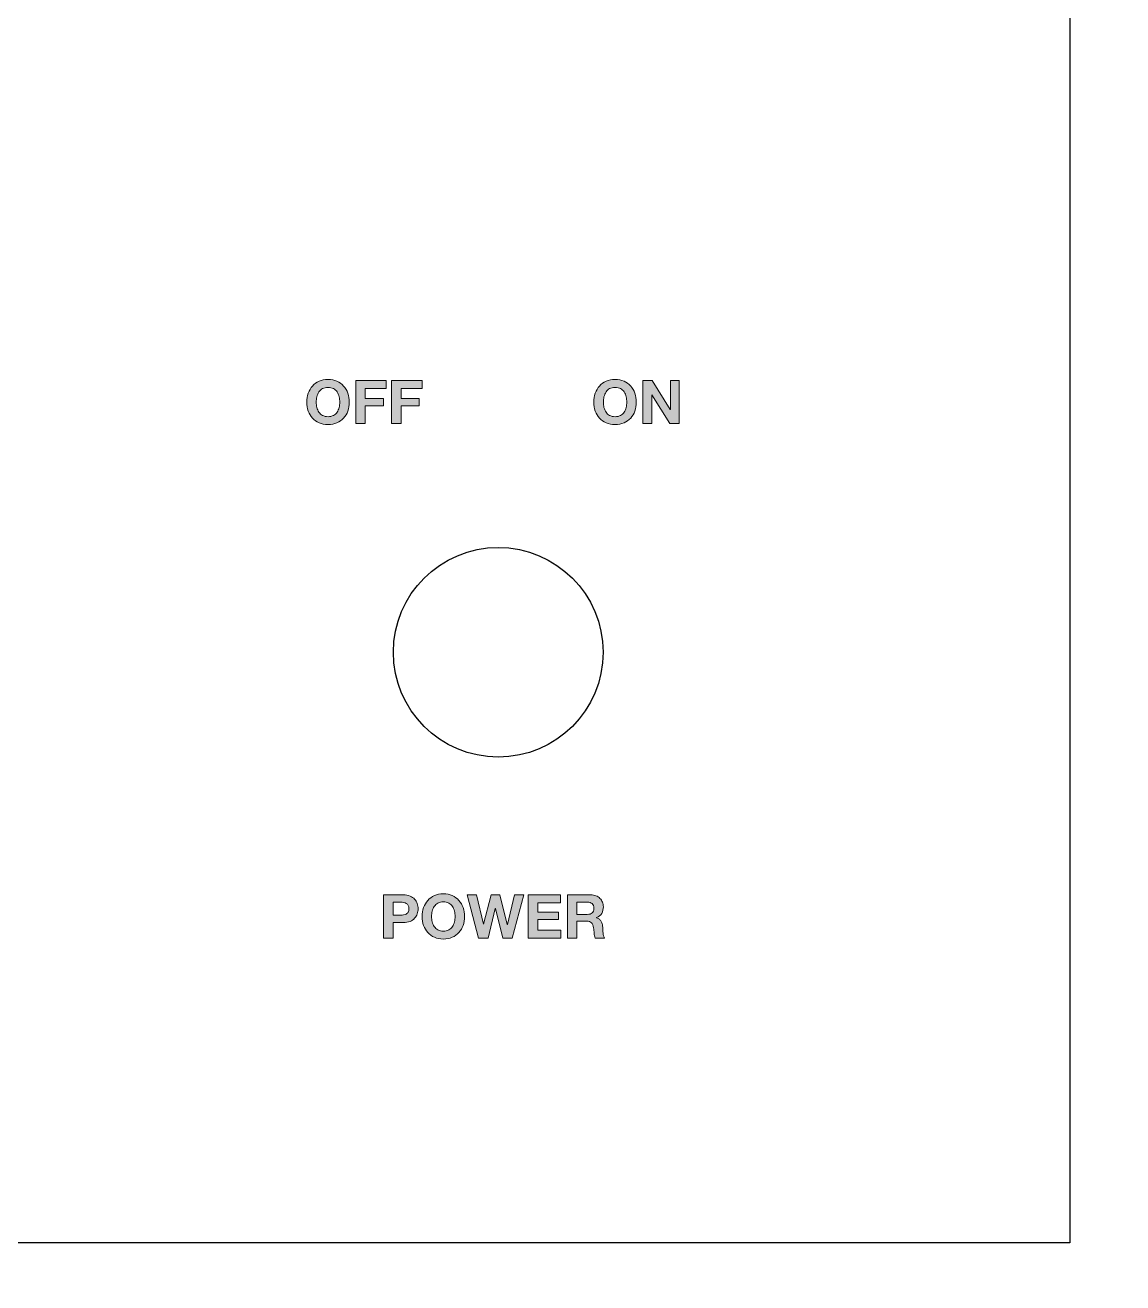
# Model space of a CAD drawing. Header units: millimetres. Extents: x -215875 to 13478, y -2277 to 9476.
# Drawn here: x 10257.7 to 10372.9, y 4234.4 to 4366.5 of the extents above; entities that cross this region are included whole.
import ezdxf

# ---------------------------------------------------------------- set-up
doc = ezdxf.new("R2010")
doc.units = ezdxf.units.MM
doc.header["$MEASUREMENT"] = 0
doc.linetypes.add('HIDDEN', pattern=[9.525, 6.35, -3.175])
doc.layers.get('0').update_dxf_attribs({"lineweight": 25})
doc.layers.add('DIM', color=3, linetype='Continuous', lineweight=9)
doc.layers.add('H', color=2, linetype='HIDDEN', lineweight=15)
doc.layers.add('圖層 1', color=7, linetype='Continuous')

msp = doc.modelspace()

# ---------------------------------------------------------------- hatches: boundary and pattern name
h = msp.add_hatch(color=256)
h.paths.add_polyline_path([(10292.426, 4324.636), (10292.426, 4329.17), (10295.613, 4329.17), (10295.613, 4328.332), (10293.423, 4328.332), (10293.423, 4327.284), (10295.321, 4327.284), (10295.321, 4326.509), (10293.423, 4326.509), (10293.423, 4324.636)])
h.paths.add_polyline_path([(10296.191, 4329.17), (10296.191, 4324.636), (10297.188, 4324.636), (10297.188, 4326.509), (10299.087, 4326.509), (10299.087, 4327.284), (10297.188, 4327.284), (10297.188, 4328.332), (10299.379, 4328.332), (10299.379, 4329.17)])
h.paths.add_polyline_path([(10322.55, 4324.636), (10322.55, 4329.17), (10323.54, 4329.17), (10325.432, 4326.128), (10325.445, 4326.128), (10325.445, 4329.17), (10326.378, 4329.17), (10326.378, 4324.636), (10325.381, 4324.636), (10323.496, 4327.671), (10323.483, 4327.671), (10323.483, 4324.636)])
edge = h.paths.add_edge_path()
edge.add_spline(control_points=[(10317.565, 4327.827), (10317.667, 4328.117), (10317.813, 4328.37), (10318.003, 4328.586), (10318.194, 4328.802), (10318.427, 4328.971), (10318.705, 4329.094), (10318.982, 4329.216), (10319.294, 4329.278), (10319.641, 4329.278), (10319.993, 4329.278), (10320.306, 4329.216), (10320.581, 4329.094), (10320.856, 4328.971), (10321.089, 4328.802), (10321.28, 4328.586), (10321.47, 4328.37), (10321.616, 4328.117), (10321.718, 4327.827), (10321.819, 4327.537), (10321.87, 4327.222), (10321.87, 4326.884), (10321.87, 4326.554), (10321.819, 4326.246), (10321.718, 4325.96), (10321.616, 4325.674), (10321.47, 4325.425), (10321.28, 4325.214), (10321.089, 4325.002), (10320.856, 4324.836), (10320.581, 4324.715), (10320.306, 4324.594), (10319.993, 4324.535), (10319.641, 4324.535), (10319.294, 4324.535), (10318.982, 4324.594), (10318.705, 4324.715), (10318.427, 4324.836), (10318.194, 4325.002), (10318.003, 4325.214), (10317.813, 4325.425), (10317.667, 4325.674), (10317.565, 4325.96), (10317.463, 4326.246), (10317.412, 4326.554), (10317.412, 4326.884), (10317.412, 4327.222), (10317.463, 4327.537), (10317.565, 4327.827)], knot_values=[0, 0, 0, 0, 1, 1, 1, 2, 2, 2, 3, 3, 3, 4, 4, 4, 5, 5, 5, 6, 6, 6, 7, 7, 7, 8, 8, 8, 9, 9, 9, 10, 10, 10, 11, 11, 11, 12, 12, 12, 13, 13, 13, 14, 14, 14, 15, 15, 15, 16, 16, 16, 16], degree=3, periodic=1)
edge = h.paths.add_edge_path(flags=16)
edge.add_spline(control_points=[(10287.441, 4327.827), (10287.543, 4328.117), (10287.689, 4328.37), (10287.879, 4328.586), (10288.07, 4328.802), (10288.303, 4328.971), (10288.581, 4329.094), (10288.858, 4329.216), (10289.17, 4329.278), (10289.517, 4329.278), (10289.869, 4329.278), (10290.182, 4329.216), (10290.457, 4329.094), (10290.732, 4328.971), (10290.965, 4328.802), (10291.156, 4328.586), (10291.346, 4328.37), (10291.492, 4328.117), (10291.594, 4327.827), (10291.695, 4327.537), (10291.746, 4327.222), (10291.746, 4326.884), (10291.746, 4326.554), (10291.695, 4326.246), (10291.594, 4325.96), (10291.492, 4325.674), (10291.346, 4325.425), (10291.156, 4325.214), (10290.965, 4325.002), (10290.732, 4324.836), (10290.457, 4324.715), (10290.182, 4324.594), (10289.869, 4324.535), (10289.517, 4324.535), (10289.17, 4324.535), (10288.858, 4324.594), (10288.581, 4324.715), (10288.303, 4324.836), (10288.07, 4325.002), (10287.879, 4325.214), (10287.689, 4325.425), (10287.543, 4325.674), (10287.441, 4325.96), (10287.339, 4326.246), (10287.288, 4326.554), (10287.288, 4326.884), (10287.288, 4327.222), (10287.339, 4327.537), (10287.441, 4327.827)], knot_values=[0, 0, 0, 0, 1, 1, 1, 2, 2, 2, 3, 3, 3, 4, 4, 4, 5, 5, 5, 6, 6, 6, 7, 7, 7, 8, 8, 8, 9, 9, 9, 10, 10, 10, 11, 11, 11, 12, 12, 12, 13, 13, 13, 14, 14, 14, 15, 15, 15, 16, 16, 16, 16], degree=3, periodic=1)
edge = h.paths.add_edge_path(flags=16)
edge.add_spline(control_points=[(10288.352, 4326.328), (10288.397, 4326.148), (10288.467, 4325.986), (10288.565, 4325.842), (10288.662, 4325.698), (10288.789, 4325.583), (10288.946, 4325.496), (10289.103, 4325.41), (10289.293, 4325.366), (10289.517, 4325.366), (10289.742, 4325.366), (10289.932, 4325.41), (10290.089, 4325.496), (10290.245, 4325.583), (10290.372, 4325.698), (10290.47, 4325.842), (10290.567, 4325.986), (10290.638, 4326.148), (10290.682, 4326.328), (10290.727, 4326.508), (10290.749, 4326.693), (10290.749, 4326.884), (10290.749, 4327.083), (10290.727, 4327.275), (10290.682, 4327.461), (10290.638, 4327.648), (10290.567, 4327.814), (10290.47, 4327.96), (10290.372, 4328.106), (10290.245, 4328.223), (10290.089, 4328.31), (10289.932, 4328.396), (10289.742, 4328.44), (10289.517, 4328.44), (10289.293, 4328.44), (10289.103, 4328.396), (10288.946, 4328.31), (10288.789, 4328.223), (10288.662, 4328.106), (10288.565, 4327.96), (10288.467, 4327.814), (10288.397, 4327.648), (10288.352, 4327.461), (10288.308, 4327.275), (10288.285, 4327.083), (10288.285, 4326.884), (10288.285, 4326.693), (10288.308, 4326.508), (10288.352, 4326.328)], knot_values=[0, 0, 0, 0, 1, 1, 1, 2, 2, 2, 3, 3, 3, 4, 4, 4, 5, 5, 5, 6, 6, 6, 7, 7, 7, 8, 8, 8, 9, 9, 9, 10, 10, 10, 11, 11, 11, 12, 12, 12, 13, 13, 13, 14, 14, 14, 15, 15, 15, 16, 16, 16, 16], degree=3, periodic=1)
edge = h.paths.add_edge_path()
edge.add_spline(control_points=[(10318.476, 4326.328), (10318.521, 4326.148), (10318.591, 4325.986), (10318.689, 4325.842), (10318.786, 4325.698), (10318.913, 4325.583), (10319.07, 4325.496), (10319.226, 4325.41), (10319.417, 4325.366), (10319.641, 4325.366), (10319.866, 4325.366), (10320.056, 4325.41), (10320.213, 4325.496), (10320.369, 4325.583), (10320.496, 4325.698), (10320.594, 4325.842), (10320.691, 4325.986), (10320.762, 4326.148), (10320.806, 4326.328), (10320.851, 4326.508), (10320.873, 4326.693), (10320.873, 4326.884), (10320.873, 4327.083), (10320.851, 4327.275), (10320.806, 4327.461), (10320.762, 4327.648), (10320.691, 4327.814), (10320.594, 4327.96), (10320.496, 4328.106), (10320.369, 4328.223), (10320.213, 4328.31), (10320.056, 4328.396), (10319.866, 4328.44), (10319.641, 4328.44), (10319.417, 4328.44), (10319.226, 4328.396), (10319.07, 4328.31), (10318.913, 4328.223), (10318.786, 4328.106), (10318.689, 4327.96), (10318.591, 4327.814), (10318.521, 4327.648), (10318.476, 4327.461), (10318.432, 4327.275), (10318.409, 4327.083), (10318.409, 4326.884), (10318.409, 4326.693), (10318.432, 4326.508), (10318.476, 4326.328)], knot_values=[0, 0, 0, 0, 1, 1, 1, 2, 2, 2, 3, 3, 3, 4, 4, 4, 5, 5, 5, 6, 6, 6, 7, 7, 7, 8, 8, 8, 9, 9, 9, 10, 10, 10, 11, 11, 11, 12, 12, 12, 13, 13, 13, 14, 14, 14, 15, 15, 15, 16, 16, 16, 16], degree=3, periodic=1)
h = msp.add_hatch(color=256)
edge = h.paths.add_edge_path()
edge.add_spline(control_points=[(10297.397, 4275.174), (10297.68, 4275.174), (10297.921, 4275.133), (10298.121, 4275.05), (10298.32, 4274.968), (10298.482, 4274.859), (10298.606, 4274.724), (10298.731, 4274.588), (10298.822, 4274.433), (10298.88, 4274.26), (10298.937, 4274.086), (10298.965, 4273.906), (10298.965, 4273.72), (10298.965, 4273.538), (10298.937, 4273.359), (10298.88, 4273.184), (10298.822, 4273.008), (10298.731, 4272.852), (10298.606, 4272.717), (10298.482, 4272.581), (10298.32, 4272.473), (10298.121, 4272.39), (10297.921, 4272.307), (10297.68, 4272.266), (10297.397, 4272.266), (10297.397, 4272.266), (10296.349, 4272.266), (10296.349, 4272.266), (10296.349, 4272.266), (10296.349, 4270.64), (10296.349, 4270.64), (10296.349, 4270.64), (10295.352, 4270.64), (10295.352, 4270.64), (10295.352, 4270.64), (10295.352, 4275.174), (10295.352, 4275.174), (10295.352, 4275.174), (10297.397, 4275.174), (10297.397, 4275.174)], knot_values=[0, 0, 0, 0, 1, 1, 1, 2, 2, 2, 3, 3, 3, 4, 4, 4, 5, 5, 5, 6, 6, 6, 7, 7, 7, 8, 8, 8, 9, 9, 9, 10, 10, 10, 11, 11, 11, 12, 12, 12, 13, 13, 13, 13], degree=3, periodic=0)
edge = h.paths.add_edge_path(flags=16)
edge.add_spline(control_points=[(10297.124, 4273.041), (10297.238, 4273.041), (10297.348, 4273.049), (10297.454, 4273.066), (10297.56, 4273.083), (10297.653, 4273.116), (10297.733, 4273.164), (10297.814, 4273.213), (10297.878, 4273.282), (10297.927, 4273.371), (10297.976, 4273.46), (10298, 4273.576), (10298, 4273.72), (10298, 4273.864), (10297.976, 4273.98), (10297.927, 4274.07), (10297.878, 4274.159), (10297.814, 4274.227), (10297.733, 4274.276), (10297.653, 4274.325), (10297.56, 4274.357), (10297.454, 4274.374), (10297.348, 4274.391), (10297.238, 4274.4), (10297.124, 4274.4), (10297.124, 4274.4), (10296.349, 4274.4), (10296.349, 4274.4), (10296.349, 4274.4), (10296.349, 4273.041), (10296.349, 4273.041), (10296.349, 4273.041), (10297.124, 4273.041), (10297.124, 4273.041)], knot_values=[0, 0, 0, 0, 1, 1, 1, 2, 2, 2, 3, 3, 3, 4, 4, 4, 5, 5, 5, 6, 6, 6, 7, 7, 7, 8, 8, 8, 9, 9, 9, 10, 10, 10, 11, 11, 11, 11], degree=3, periodic=0)
edge = h.paths.add_edge_path()
edge.add_spline(control_points=[(10299.543, 4273.831), (10299.645, 4274.121), (10299.791, 4274.374), (10299.981, 4274.59), (10300.172, 4274.806), (10300.405, 4274.975), (10300.683, 4275.098), (10300.96, 4275.221), (10301.272, 4275.282), (10301.619, 4275.282), (10301.971, 4275.282), (10302.284, 4275.221), (10302.559, 4275.098), (10302.834, 4274.975), (10303.067, 4274.806), (10303.258, 4274.59), (10303.448, 4274.374), (10303.594, 4274.121), (10303.696, 4273.831), (10303.797, 4273.541), (10303.848, 4273.227), (10303.848, 4272.888), (10303.848, 4272.558), (10303.797, 4272.25), (10303.696, 4271.964), (10303.594, 4271.679), (10303.448, 4271.43), (10303.258, 4271.218), (10303.067, 4271.006), (10302.834, 4270.84), (10302.559, 4270.72), (10302.284, 4270.599), (10301.971, 4270.539), (10301.619, 4270.539), (10301.272, 4270.539), (10300.96, 4270.599), (10300.683, 4270.72), (10300.405, 4270.84), (10300.172, 4271.006), (10299.981, 4271.218), (10299.791, 4271.43), (10299.645, 4271.679), (10299.543, 4271.964), (10299.441, 4272.25), (10299.39, 4272.558), (10299.39, 4272.888), (10299.39, 4273.227), (10299.441, 4273.541), (10299.543, 4273.831)], knot_values=[0, 0, 0, 0, 1, 1, 1, 2, 2, 2, 3, 3, 3, 4, 4, 4, 5, 5, 5, 6, 6, 6, 7, 7, 7, 8, 8, 8, 9, 9, 9, 10, 10, 10, 11, 11, 11, 12, 12, 12, 13, 13, 13, 14, 14, 14, 15, 15, 15, 16, 16, 16, 16], degree=3, periodic=0)
edge = h.paths.add_edge_path(flags=16)
edge.add_spline(control_points=[(10300.454, 4272.333), (10300.499, 4272.153), (10300.569, 4271.991), (10300.667, 4271.847), (10300.764, 4271.703), (10300.891, 4271.587), (10301.048, 4271.501), (10301.205, 4271.414), (10301.395, 4271.371), (10301.619, 4271.371), (10301.844, 4271.371), (10302.034, 4271.414), (10302.191, 4271.501), (10302.347, 4271.587), (10302.474, 4271.703), (10302.572, 4271.847), (10302.669, 4271.991), (10302.74, 4272.153), (10302.785, 4272.333), (10302.829, 4272.512), (10302.851, 4272.698), (10302.851, 4272.888), (10302.851, 4273.087), (10302.829, 4273.28), (10302.785, 4273.466), (10302.74, 4273.652), (10302.669, 4273.819), (10302.572, 4273.965), (10302.474, 4274.111), (10302.347, 4274.227), (10302.191, 4274.314), (10302.034, 4274.4), (10301.844, 4274.444), (10301.619, 4274.444), (10301.395, 4274.444), (10301.205, 4274.4), (10301.048, 4274.314), (10300.891, 4274.227), (10300.764, 4274.111), (10300.667, 4273.965), (10300.569, 4273.819), (10300.499, 4273.652), (10300.454, 4273.466), (10300.41, 4273.28), (10300.387, 4273.087), (10300.387, 4272.888), (10300.387, 4272.698), (10300.41, 4272.512), (10300.454, 4272.333)], knot_values=[0, 0, 0, 0, 1, 1, 1, 2, 2, 2, 3, 3, 3, 4, 4, 4, 5, 5, 5, 6, 6, 6, 7, 7, 7, 8, 8, 8, 9, 9, 9, 10, 10, 10, 11, 11, 11, 12, 12, 12, 13, 13, 13, 14, 14, 14, 15, 15, 15, 16, 16, 16, 16], degree=3, periodic=0)
h.paths.add_polyline_path([(10307.855, 4270.64), (10307.087, 4273.727), (10307.074, 4273.727), (10306.319, 4270.64), (10305.309, 4270.64), (10304.108, 4275.174), (10305.105, 4275.174), (10305.823, 4272.088), (10305.836, 4272.088), (10306.623, 4275.174), (10307.557, 4275.174), (10308.331, 4272.05), (10308.344, 4272.05), (10309.087, 4275.174), (10310.065, 4275.174), (10308.846, 4270.64)])
h.paths.add_polyline_path([(10313.913, 4275.174), (10313.913, 4274.336), (10311.519, 4274.336), (10311.519, 4273.365), (10313.716, 4273.365), (10313.716, 4272.59), (10311.519, 4272.59), (10311.519, 4271.479), (10313.964, 4271.479), (10313.964, 4270.64), (10310.522, 4270.64), (10310.522, 4275.174)])
edge = h.paths.add_edge_path()
edge.add_spline(control_points=[(10317.082, 4275.174), (10317.285, 4275.174), (10317.468, 4275.141), (10317.631, 4275.076), (10317.794, 4275.01), (10317.934, 4274.92), (10318.05, 4274.806), (10318.167, 4274.692), (10318.255, 4274.56), (10318.317, 4274.409), (10318.378, 4274.259), (10318.409, 4274.097), (10318.409, 4273.924), (10318.409, 4273.657), (10318.353, 4273.426), (10318.241, 4273.231), (10318.128, 4273.036), (10317.945, 4272.888), (10317.691, 4272.787), (10317.691, 4272.787), (10317.691, 4272.774), (10317.691, 4272.774), (10317.814, 4272.74), (10317.916, 4272.688), (10317.996, 4272.619), (10318.077, 4272.549), (10318.142, 4272.466), (10318.193, 4272.371), (10318.244, 4272.275), (10318.281, 4272.171), (10318.304, 4272.056), (10318.327, 4271.942), (10318.343, 4271.828), (10318.352, 4271.714), (10318.356, 4271.642), (10318.36, 4271.557), (10318.364, 4271.46), (10318.368, 4271.362), (10318.376, 4271.263), (10318.387, 4271.161), (10318.397, 4271.059), (10318.414, 4270.963), (10318.437, 4270.872), (10318.461, 4270.781), (10318.496, 4270.704), (10318.542, 4270.64), (10318.542, 4270.64), (10317.545, 4270.64), (10317.545, 4270.64), (10317.49, 4270.784), (10317.457, 4270.956), (10317.444, 4271.155), (10317.431, 4271.354), (10317.412, 4271.544), (10317.387, 4271.726), (10317.352, 4271.963), (10317.281, 4272.137), (10317.171, 4272.247), (10317.06, 4272.357), (10316.88, 4272.412), (10316.631, 4272.412), (10316.631, 4272.412), (10315.634, 4272.412), (10315.634, 4272.412), (10315.634, 4272.412), (10315.634, 4270.64), (10315.634, 4270.64), (10315.634, 4270.64), (10314.637, 4270.64), (10314.637, 4270.64), (10314.637, 4270.64), (10314.637, 4275.174), (10314.637, 4275.174), (10314.637, 4275.174), (10317.082, 4275.174), (10317.082, 4275.174)], knot_values=[0, 0, 0, 0, 1, 1, 1, 2, 2, 2, 3, 3, 3, 4, 4, 4, 5, 5, 5, 6, 6, 6, 7, 7, 7, 8, 8, 8, 9, 9, 9, 10, 10, 10, 11, 11, 11, 12, 12, 12, 13, 13, 13, 14, 14, 14, 15, 15, 15, 16, 16, 16, 17, 17, 17, 18, 18, 18, 19, 19, 19, 20, 20, 20, 21, 21, 21, 22, 22, 22, 23, 23, 23, 24, 24, 24, 25, 25, 25, 25], degree=3, periodic=0)
edge = h.paths.add_edge_path(flags=16)
edge.add_spline(control_points=[(10316.726, 4273.123), (10316.955, 4273.123), (10317.126, 4273.174), (10317.24, 4273.276), (10317.355, 4273.377), (10317.412, 4273.543), (10317.412, 4273.771), (10317.412, 4273.991), (10317.355, 4274.151), (10317.24, 4274.25), (10317.126, 4274.35), (10316.955, 4274.4), (10316.726, 4274.4), (10316.726, 4274.4), (10315.634, 4274.4), (10315.634, 4274.4), (10315.634, 4274.4), (10315.634, 4273.123), (10315.634, 4273.123), (10315.634, 4273.123), (10316.726, 4273.123), (10316.726, 4273.123)], knot_values=[0, 0, 0, 0, 1, 1, 1, 2, 2, 2, 3, 3, 3, 4, 4, 4, 5, 5, 5, 6, 6, 6, 7, 7, 7, 7], degree=3, periodic=0)
at = {"layer": 'DIM'}
h = msp.add_hatch(dxfattribs=at)
h.set_pattern_fill('ANSI31', color=256, scale=500, style=0)
h.set_pattern_definition([(45, (-15076.935, 2491.76), (-44.19417, 44.19417), [])])
h.paths.add_polyline_path([(8612.38, 5277.14), (11372.38, 5277.14), (11372.38, 4477.14), (10680.664, 4477.14), (10680.664, 2577.14), (10544.38, 2577.14), (10544.38, 2581.14), (10513.159, 2581.14), (10513.159, 2590.14), (10547.38, 2590.14), (10547.38, 2600.14), (10572.38, 2600.14), (10572.38, 3270.14), (10572.38, 3377.14), (10572.38, 4065.14), (10572.38, 4172.14), (10572.38, 4477.14), (9412.38, 4477.14), (9412.38, 4172.14), (9412.38, 4065.14), (9412.38, 3377.14), (9412.38, 3270.14), (9412.38, 2684.512, 0.3071945), (9386.44, 2577.14), (9304.095, 2577.14), (9304.095, 4477.14), (8612.38, 4477.14)])
at = {"layer": 'H'}
h = msp.add_hatch(dxfattribs=at)
h.set_pattern_fill('ANSI31', color=256, scale=300, angle=90, style=0)
h.set_pattern_definition([(135, (-15076.935, 2491.763), (-26.516504, -26.516504), [])])
h.paths.add_polyline_path([(11372.38, 5277.14), (11422.38, 5277.14), (11422.38, 2527.14), (9528.809, 2527.14, 0.1704957), (9570.649, 2577.14), (10320.38, 2577.14), (10409.38, 2577.14), (10680.664, 2577.14), (11372.38, 2577.14)])
h.paths.add_polyline_path([(8562.38, 5277.14), (8612.38, 5277.14), (8612.38, 4364.075), (8612.38, 2577.14), (9304.095, 2577.14), (9386.44, 2577.14, 0.1704957), (9428.28, 2527.14), (8562.38, 2527.14)])
h.paths.add_polyline_path([(9428.28, 2527.14, -0.1704957), (9386.44, 2577.14), (9440.38, 2577.14), (9529.38, 2577.14), (9570.649, 2577.14, -0.1704957), (9528.809, 2527.14)])

# ---------------------------------------------------------------- linework, layer by layer
for p, q in [((10367.38, 4458.64), (10367.38, 4238.64)), ((10367.38, 4238.64), (9617.38, 4238.64))]:
    msp.add_line(p, q)
msp.add_circle((10307.38, 4300.64), 11)
at = {"layer": '圖層 1', "lineweight": 0}
for points in [[(10295.613, 4329.17), (10295.613, 4328.332), (10293.423, 4328.332), (10293.423, 4327.284), (10295.321, 4327.284), (10295.321, 4326.509), (10293.423, 4326.509), (10293.423, 4324.636), (10292.426, 4324.636), (10292.426, 4329.17), (10295.613, 4329.17)], [(10299.379, 4329.17), (10299.379, 4328.332), (10297.188, 4328.332), (10297.188, 4327.284), (10299.087, 4327.284), (10299.087, 4326.509), (10297.188, 4326.509), (10297.188, 4324.636), (10296.191, 4324.636), (10296.191, 4329.17), (10299.379, 4329.17)], [(10323.54, 4329.17), (10325.432, 4326.128), (10325.445, 4326.128), (10325.445, 4329.17), (10326.378, 4329.17), (10326.378, 4324.636), (10325.381, 4324.636), (10323.496, 4327.671), (10323.483, 4327.671), (10323.483, 4324.636), (10322.55, 4324.636), (10322.55, 4329.17), (10323.54, 4329.17)], [(10307.855, 4270.64), (10307.087, 4273.727), (10307.074, 4273.727), (10306.319, 4270.64), (10305.309, 4270.64), (10304.108, 4275.174), (10305.105, 4275.174), (10305.823, 4272.088), (10305.836, 4272.088), (10306.623, 4275.174), (10307.557, 4275.174), (10308.331, 4272.05), (10308.344, 4272.05), (10309.087, 4275.174), (10310.065, 4275.174), (10308.846, 4270.64), (10307.855, 4270.64)], [(10313.913, 4275.174), (10313.913, 4274.336), (10311.519, 4274.336), (10311.519, 4273.365), (10313.716, 4273.365), (10313.716, 4272.59), (10311.519, 4272.59), (10311.519, 4271.479), (10313.964, 4271.479), (10313.964, 4270.64), (10310.522, 4270.64), (10310.522, 4275.174), (10313.913, 4275.174)]]:
    msp.add_lwpolyline(points, dxfattribs=at)
for points, knots in [([(10287.441, 4327.827), (10287.543, 4328.117), (10287.689, 4328.37), (10287.879, 4328.586), (10288.07, 4328.802), (10288.303, 4328.971), (10288.581, 4329.094), (10288.858, 4329.216), (10289.17, 4329.278), (10289.517, 4329.278), (10289.869, 4329.278), (10290.182, 4329.216), (10290.457, 4329.094), (10290.732, 4328.971), (10290.965, 4328.802), (10291.156, 4328.586), (10291.346, 4328.37), (10291.492, 4328.117), (10291.594, 4327.827), (10291.695, 4327.537), (10291.746, 4327.222), (10291.746, 4326.884), (10291.746, 4326.554), (10291.695, 4326.246), (10291.594, 4325.96), (10291.492, 4325.674), (10291.346, 4325.425), (10291.156, 4325.214), (10290.965, 4325.002), (10290.732, 4324.836), (10290.457, 4324.715), (10290.182, 4324.594), (10289.869, 4324.535), (10289.517, 4324.535), (10289.17, 4324.535), (10288.858, 4324.594), (10288.581, 4324.715), (10288.303, 4324.836), (10288.07, 4325.002), (10287.879, 4325.214), (10287.689, 4325.425), (10287.543, 4325.674), (10287.441, 4325.96), (10287.339, 4326.246), (10287.288, 4326.554), (10287.288, 4326.884), (10287.288, 4327.222), (10287.339, 4327.537), (10287.441, 4327.827)], [0, 0, 0, 0, 1, 1, 1, 2, 2, 2, 3, 3, 3, 4, 4, 4, 5, 5, 5, 6, 6, 6, 7, 7, 7, 8, 8, 8, 9, 9, 9, 10, 10, 10, 11, 11, 11, 12, 12, 12, 13, 13, 13, 14, 14, 14, 15, 15, 15, 16, 16, 16, 16]), ([(10317.565, 4327.827), (10317.667, 4328.117), (10317.813, 4328.37), (10318.003, 4328.586), (10318.194, 4328.802), (10318.427, 4328.971), (10318.705, 4329.094), (10318.982, 4329.216), (10319.294, 4329.278), (10319.641, 4329.278), (10319.993, 4329.278), (10320.306, 4329.216), (10320.581, 4329.094), (10320.856, 4328.971), (10321.089, 4328.802), (10321.28, 4328.586), (10321.47, 4328.37), (10321.616, 4328.117), (10321.718, 4327.827), (10321.819, 4327.537), (10321.87, 4327.222), (10321.87, 4326.884), (10321.87, 4326.554), (10321.819, 4326.246), (10321.718, 4325.96), (10321.616, 4325.674), (10321.47, 4325.425), (10321.28, 4325.214), (10321.089, 4325.002), (10320.856, 4324.836), (10320.581, 4324.715), (10320.306, 4324.594), (10319.993, 4324.535), (10319.641, 4324.535), (10319.294, 4324.535), (10318.982, 4324.594), (10318.705, 4324.715), (10318.427, 4324.836), (10318.194, 4325.002), (10318.003, 4325.214), (10317.813, 4325.425), (10317.667, 4325.674), (10317.565, 4325.96), (10317.463, 4326.246), (10317.412, 4326.554), (10317.412, 4326.884), (10317.412, 4327.222), (10317.463, 4327.537), (10317.565, 4327.827)], [0, 0, 0, 0, 1, 1, 1, 2, 2, 2, 3, 3, 3, 4, 4, 4, 5, 5, 5, 6, 6, 6, 7, 7, 7, 8, 8, 8, 9, 9, 9, 10, 10, 10, 11, 11, 11, 12, 12, 12, 13, 13, 13, 14, 14, 14, 15, 15, 15, 16, 16, 16, 16]), ([(10288.352, 4326.328), (10288.397, 4326.148), (10288.467, 4325.986), (10288.565, 4325.842), (10288.662, 4325.698), (10288.789, 4325.583), (10288.946, 4325.496), (10289.103, 4325.41), (10289.293, 4325.366), (10289.517, 4325.366), (10289.742, 4325.366), (10289.932, 4325.41), (10290.089, 4325.496), (10290.245, 4325.583), (10290.372, 4325.698), (10290.47, 4325.842), (10290.567, 4325.986), (10290.638, 4326.148), (10290.682, 4326.328), (10290.727, 4326.508), (10290.749, 4326.693), (10290.749, 4326.884), (10290.749, 4327.083), (10290.727, 4327.275), (10290.682, 4327.461), (10290.638, 4327.648), (10290.567, 4327.814), (10290.47, 4327.96), (10290.372, 4328.106), (10290.245, 4328.223), (10290.089, 4328.31), (10289.932, 4328.396), (10289.742, 4328.44), (10289.517, 4328.44), (10289.293, 4328.44), (10289.103, 4328.396), (10288.946, 4328.31), (10288.789, 4328.223), (10288.662, 4328.106), (10288.565, 4327.96), (10288.467, 4327.814), (10288.397, 4327.648), (10288.352, 4327.461), (10288.308, 4327.275), (10288.285, 4327.083), (10288.285, 4326.884), (10288.285, 4326.693), (10288.308, 4326.508), (10288.352, 4326.328)], [0, 0, 0, 0, 1, 1, 1, 2, 2, 2, 3, 3, 3, 4, 4, 4, 5, 5, 5, 6, 6, 6, 7, 7, 7, 8, 8, 8, 9, 9, 9, 10, 10, 10, 11, 11, 11, 12, 12, 12, 13, 13, 13, 14, 14, 14, 15, 15, 15, 16, 16, 16, 16]), ([(10318.476, 4326.328), (10318.521, 4326.148), (10318.591, 4325.986), (10318.689, 4325.842), (10318.786, 4325.698), (10318.913, 4325.583), (10319.07, 4325.496), (10319.226, 4325.41), (10319.417, 4325.366), (10319.641, 4325.366), (10319.866, 4325.366), (10320.056, 4325.41), (10320.213, 4325.496), (10320.369, 4325.583), (10320.496, 4325.698), (10320.594, 4325.842), (10320.691, 4325.986), (10320.762, 4326.148), (10320.806, 4326.328), (10320.851, 4326.508), (10320.873, 4326.693), (10320.873, 4326.884), (10320.873, 4327.083), (10320.851, 4327.275), (10320.806, 4327.461), (10320.762, 4327.648), (10320.691, 4327.814), (10320.594, 4327.96), (10320.496, 4328.106), (10320.369, 4328.223), (10320.213, 4328.31), (10320.056, 4328.396), (10319.866, 4328.44), (10319.641, 4328.44), (10319.417, 4328.44), (10319.226, 4328.396), (10319.07, 4328.31), (10318.913, 4328.223), (10318.786, 4328.106), (10318.689, 4327.96), (10318.591, 4327.814), (10318.521, 4327.648), (10318.476, 4327.461), (10318.432, 4327.275), (10318.409, 4327.083), (10318.409, 4326.884), (10318.409, 4326.693), (10318.432, 4326.508), (10318.476, 4326.328)], [0, 0, 0, 0, 1, 1, 1, 2, 2, 2, 3, 3, 3, 4, 4, 4, 5, 5, 5, 6, 6, 6, 7, 7, 7, 8, 8, 8, 9, 9, 9, 10, 10, 10, 11, 11, 11, 12, 12, 12, 13, 13, 13, 14, 14, 14, 15, 15, 15, 16, 16, 16, 16]), ([(10297.397, 4275.174), (10297.68, 4275.174), (10297.921, 4275.133), (10298.121, 4275.05), (10298.32, 4274.968), (10298.482, 4274.859), (10298.606, 4274.724), (10298.731, 4274.588), (10298.822, 4274.433), (10298.88, 4274.26), (10298.937, 4274.086), (10298.965, 4273.906), (10298.965, 4273.72), (10298.965, 4273.538), (10298.937, 4273.359), (10298.88, 4273.184), (10298.822, 4273.008), (10298.731, 4272.852), (10298.606, 4272.717), (10298.482, 4272.581), (10298.32, 4272.473), (10298.121, 4272.39), (10297.921, 4272.307), (10297.68, 4272.266), (10297.397, 4272.266), (10297.397, 4272.266), (10296.349, 4272.266), (10296.349, 4272.266), (10296.349, 4272.266), (10296.349, 4270.64), (10296.349, 4270.64), (10296.349, 4270.64), (10295.352, 4270.64), (10295.352, 4270.64), (10295.352, 4270.64), (10295.352, 4275.174), (10295.352, 4275.174), (10295.352, 4275.174), (10297.397, 4275.174), (10297.397, 4275.174)], [0, 0, 0, 0, 1, 1, 1, 2, 2, 2, 3, 3, 3, 4, 4, 4, 5, 5, 5, 6, 6, 6, 7, 7, 7, 8, 8, 8, 9, 9, 9, 10, 10, 10, 11, 11, 11, 12, 12, 12, 13, 13, 13, 13]), ([(10299.543, 4273.831), (10299.645, 4274.121), (10299.791, 4274.374), (10299.981, 4274.59), (10300.172, 4274.806), (10300.405, 4274.975), (10300.683, 4275.098), (10300.96, 4275.221), (10301.272, 4275.282), (10301.619, 4275.282), (10301.971, 4275.282), (10302.284, 4275.221), (10302.559, 4275.098), (10302.834, 4274.975), (10303.067, 4274.806), (10303.258, 4274.59), (10303.448, 4274.374), (10303.594, 4274.121), (10303.696, 4273.831), (10303.797, 4273.541), (10303.848, 4273.227), (10303.848, 4272.888), (10303.848, 4272.558), (10303.797, 4272.25), (10303.696, 4271.964), (10303.594, 4271.679), (10303.448, 4271.43), (10303.258, 4271.218), (10303.067, 4271.006), (10302.834, 4270.84), (10302.559, 4270.72), (10302.284, 4270.599), (10301.971, 4270.539), (10301.619, 4270.539), (10301.272, 4270.539), (10300.96, 4270.599), (10300.683, 4270.72), (10300.405, 4270.84), (10300.172, 4271.006), (10299.981, 4271.218), (10299.791, 4271.43), (10299.645, 4271.679), (10299.543, 4271.964), (10299.441, 4272.25), (10299.39, 4272.558), (10299.39, 4272.888), (10299.39, 4273.227), (10299.441, 4273.541), (10299.543, 4273.831)], [0, 0, 0, 0, 1, 1, 1, 2, 2, 2, 3, 3, 3, 4, 4, 4, 5, 5, 5, 6, 6, 6, 7, 7, 7, 8, 8, 8, 9, 9, 9, 10, 10, 10, 11, 11, 11, 12, 12, 12, 13, 13, 13, 14, 14, 14, 15, 15, 15, 16, 16, 16, 16]), ([(10317.082, 4275.174), (10317.285, 4275.174), (10317.468, 4275.141), (10317.631, 4275.076), (10317.794, 4275.01), (10317.934, 4274.92), (10318.05, 4274.806), (10318.167, 4274.692), (10318.255, 4274.56), (10318.317, 4274.409), (10318.378, 4274.259), (10318.409, 4274.097), (10318.409, 4273.924), (10318.409, 4273.657), (10318.353, 4273.426), (10318.241, 4273.231), (10318.128, 4273.036), (10317.945, 4272.888), (10317.691, 4272.787), (10317.691, 4272.787), (10317.691, 4272.774), (10317.691, 4272.774), (10317.814, 4272.74), (10317.916, 4272.688), (10317.996, 4272.619), (10318.077, 4272.549), (10318.142, 4272.466), (10318.193, 4272.371), (10318.244, 4272.275), (10318.281, 4272.171), (10318.304, 4272.056), (10318.327, 4271.942), (10318.343, 4271.828), (10318.352, 4271.714), (10318.356, 4271.642), (10318.36, 4271.557), (10318.364, 4271.46), (10318.368, 4271.362), (10318.376, 4271.263), (10318.387, 4271.161), (10318.397, 4271.059), (10318.414, 4270.963), (10318.437, 4270.872), (10318.461, 4270.781), (10318.496, 4270.704), (10318.542, 4270.64), (10318.542, 4270.64), (10317.545, 4270.64), (10317.545, 4270.64), (10317.49, 4270.784), (10317.457, 4270.956), (10317.444, 4271.155), (10317.431, 4271.354), (10317.412, 4271.544), (10317.387, 4271.726), (10317.352, 4271.963), (10317.281, 4272.137), (10317.171, 4272.247), (10317.06, 4272.357), (10316.88, 4272.412), (10316.631, 4272.412), (10316.631, 4272.412), (10315.634, 4272.412), (10315.634, 4272.412), (10315.634, 4272.412), (10315.634, 4270.64), (10315.634, 4270.64), (10315.634, 4270.64), (10314.637, 4270.64), (10314.637, 4270.64), (10314.637, 4270.64), (10314.637, 4275.174), (10314.637, 4275.174), (10314.637, 4275.174), (10317.082, 4275.174), (10317.082, 4275.174)], [0, 0, 0, 0, 1, 1, 1, 2, 2, 2, 3, 3, 3, 4, 4, 4, 5, 5, 5, 6, 6, 6, 7, 7, 7, 8, 8, 8, 9, 9, 9, 10, 10, 10, 11, 11, 11, 12, 12, 12, 13, 13, 13, 14, 14, 14, 15, 15, 15, 16, 16, 16, 17, 17, 17, 18, 18, 18, 19, 19, 19, 20, 20, 20, 21, 21, 21, 22, 22, 22, 23, 23, 23, 24, 24, 24, 25, 25, 25, 25]), ([(10297.124, 4273.041), (10297.238, 4273.041), (10297.348, 4273.049), (10297.454, 4273.066), (10297.56, 4273.083), (10297.653, 4273.116), (10297.733, 4273.164), (10297.814, 4273.213), (10297.878, 4273.282), (10297.927, 4273.371), (10297.976, 4273.46), (10298, 4273.576), (10298, 4273.72), (10298, 4273.864), (10297.976, 4273.98), (10297.927, 4274.07), (10297.878, 4274.159), (10297.814, 4274.227), (10297.733, 4274.276), (10297.653, 4274.325), (10297.56, 4274.357), (10297.454, 4274.374), (10297.348, 4274.391), (10297.238, 4274.4), (10297.124, 4274.4), (10297.124, 4274.4), (10296.349, 4274.4), (10296.349, 4274.4), (10296.349, 4274.4), (10296.349, 4273.041), (10296.349, 4273.041), (10296.349, 4273.041), (10297.124, 4273.041), (10297.124, 4273.041)], [0, 0, 0, 0, 1, 1, 1, 2, 2, 2, 3, 3, 3, 4, 4, 4, 5, 5, 5, 6, 6, 6, 7, 7, 7, 8, 8, 8, 9, 9, 9, 10, 10, 10, 11, 11, 11, 11]), ([(10300.454, 4272.333), (10300.499, 4272.153), (10300.569, 4271.991), (10300.667, 4271.847), (10300.764, 4271.703), (10300.891, 4271.587), (10301.048, 4271.501), (10301.205, 4271.414), (10301.395, 4271.371), (10301.619, 4271.371), (10301.844, 4271.371), (10302.034, 4271.414), (10302.191, 4271.501), (10302.347, 4271.587), (10302.474, 4271.703), (10302.572, 4271.847), (10302.669, 4271.991), (10302.74, 4272.153), (10302.785, 4272.333), (10302.829, 4272.512), (10302.851, 4272.698), (10302.851, 4272.888), (10302.851, 4273.087), (10302.829, 4273.28), (10302.785, 4273.466), (10302.74, 4273.652), (10302.669, 4273.819), (10302.572, 4273.965), (10302.474, 4274.111), (10302.347, 4274.227), (10302.191, 4274.314), (10302.034, 4274.4), (10301.844, 4274.444), (10301.619, 4274.444), (10301.395, 4274.444), (10301.205, 4274.4), (10301.048, 4274.314), (10300.891, 4274.227), (10300.764, 4274.111), (10300.667, 4273.965), (10300.569, 4273.819), (10300.499, 4273.652), (10300.454, 4273.466), (10300.41, 4273.28), (10300.387, 4273.087), (10300.387, 4272.888), (10300.387, 4272.698), (10300.41, 4272.512), (10300.454, 4272.333)], [0, 0, 0, 0, 1, 1, 1, 2, 2, 2, 3, 3, 3, 4, 4, 4, 5, 5, 5, 6, 6, 6, 7, 7, 7, 8, 8, 8, 9, 9, 9, 10, 10, 10, 11, 11, 11, 12, 12, 12, 13, 13, 13, 14, 14, 14, 15, 15, 15, 16, 16, 16, 16]), ([(10316.726, 4273.123), (10316.955, 4273.123), (10317.126, 4273.174), (10317.24, 4273.276), (10317.355, 4273.377), (10317.412, 4273.543), (10317.412, 4273.771), (10317.412, 4273.991), (10317.355, 4274.151), (10317.24, 4274.25), (10317.126, 4274.35), (10316.955, 4274.4), (10316.726, 4274.4), (10316.726, 4274.4), (10315.634, 4274.4), (10315.634, 4274.4), (10315.634, 4274.4), (10315.634, 4273.123), (10315.634, 4273.123), (10315.634, 4273.123), (10316.726, 4273.123), (10316.726, 4273.123)], [0, 0, 0, 0, 1, 1, 1, 2, 2, 2, 3, 3, 3, 4, 4, 4, 5, 5, 5, 6, 6, 6, 7, 7, 7, 7])]:
    msp.add_open_spline(points, degree=3, knots=knots, dxfattribs=at)

doc.saveas('drawing.dxf')
